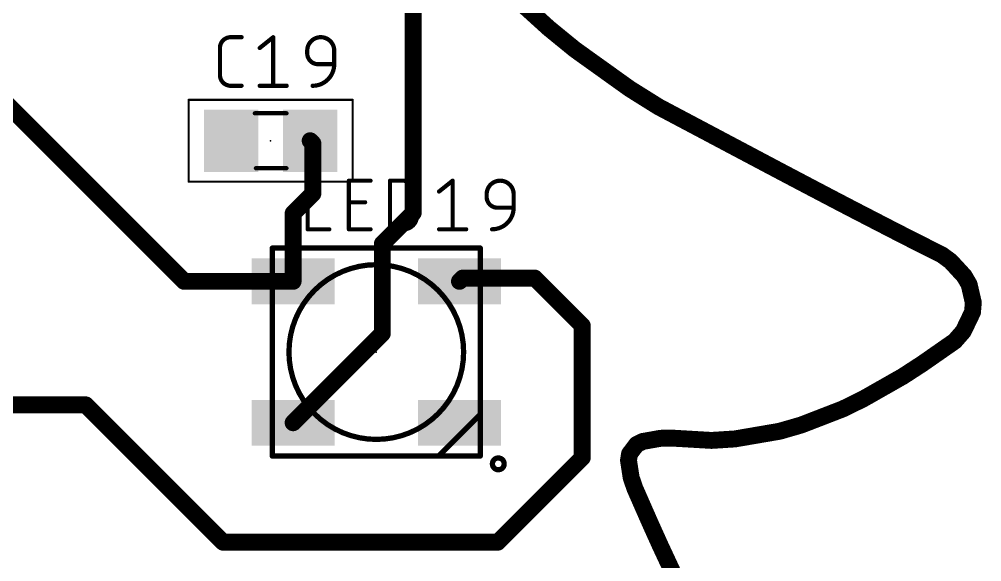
# Model space of a CAD drawing. Extents: x -64 to 81, y -144 to 13.
# Drawn here: x 5.38 to 28.53, y -60.92 to -47.88 of the extents above; entities that cross this region are included whole.
import ezdxf

# ---------------------------------------------------------------- set-up
doc = ezdxf.new("R2010")
doc.units = 0
for name, color, linetype in [('1', 12, 'CONTINUOUS'), ('20', 31, 'CONTINUOUS'), ('21', 253, 'CONTINUOUS'), ('23', 53, 'CONTINUOUS'), ('25', 253, 'CONTINUOUS'), ('39', 12, 'CONTINUOUS'), ('51', 253, 'CONTINUOUS')]:
    doc.layers.add(name, color=color, linetype=linetype)

# ---------------------------------------------------------------- blocks, each defined once
blk = doc.blocks.new('RECT')
blk.add_solid([(-0.5, -0.5), (0.5, -0.5), (-0.5, 0.5), (0.5, 0.5)])

msp = doc.modelspace()

# ---------------------------------------------------------------- linework, layer by layer
at = {"layer": '1', "const_width": 0.4064}
for points in [[(14.859, -52.5333), (14.859, -46.609)], [(4.826, -49.657), (9.349, -54.18)], [(12.446, -50.866), (12.38, -50.8)], [(12.446, -52.07), (12.446, -50.866)], [(11.97, -52.546), (12.446, -52.07)], [(11.97, -54.18), (11.97, -52.546)], [(14.116, -53.2763), (14.859, -52.5333)], [(14.116, -55.434), (14.116, -53.2763)], [(16.048, -54.102), (15.97, -54.18)], [(17.78, -54.102), (16.048, -54.102)], [(18.923, -55.245), (17.78, -54.102)], [(9.349, -54.18), (11.97, -54.18)], [(18.923, -58.42), (18.923, -55.245)], [(11.97, -57.58), (14.116, -55.434)], [(-2.43, -57.15), (6.985, -57.15)], [(6.985, -57.15), (10.287, -60.452)], [(16.891, -60.452), (18.923, -58.42)], [(10.287, -60.452), (16.891, -60.452)]]:
    msp.add_lwpolyline(points, dxfattribs=at)
at = {"layer": '1', "const_width": 0.2032}
for points in [[(12.4518, -50.7282, 1), (12.3082, -50.8718)], [(12.5476, -50.866, 1), (12.3444, -50.866)], [(12.3742, -50.9378, 1), (12.5178, -50.7942)], [(12.3444, -52.07, 1), (12.5476, -52.07)], [(12.5178, -52.1418, 1), (12.3742, -51.9982)], [(12.0716, -52.546, 1), (11.8684, -52.546)], [(11.8982, -52.4742, 1), (12.0418, -52.6178)], [(14.7574, -52.5333, 1), (14.9606, -52.5333)], [(14.9308, -52.6051, 1), (14.7872, -52.4614)], [(14.2176, -53.2763, 1), (14.0144, -53.2763)], [(14.0442, -53.2044, 1), (14.1878, -53.3481)], [(16.048, -54.0004, 1), (16.048, -54.2036)], [(16.1198, -54.1738, 1), (15.9762, -54.0302)], [(17.8518, -54.0302, 1), (17.7082, -54.1738)], [(17.78, -54.2036, 1), (17.78, -54.0004)], [(9.349, -54.0784, 1), (9.349, -54.2816)], [(9.2772, -54.2518, 1), (9.4208, -54.1082)], [(11.8684, -54.18, 1), (12.0716, -54.18)], [(11.97, -54.2816, 1), (11.97, -54.0784)], [(15.8982, -54.1082, 1), (16.0418, -54.2518)], [(19.0246, -55.245, 1), (18.8214, -55.245)], [(18.8512, -55.3168, 1), (18.9948, -55.1732)], [(14.1878, -55.5058, 1), (14.0442, -55.3622)], [(14.0144, -55.434, 1), (14.2176, -55.434)], [(7.0568, -57.0782, 1), (6.9132, -57.2218)], [(6.985, -57.2516, 1), (6.985, -57.0484)], [(11.8982, -57.5082, 1), (12.0418, -57.6518)], [(18.8214, -58.42, 1), (19.0246, -58.42)], [(18.9948, -58.4918, 1), (18.8512, -58.3482)], [(10.287, -60.3504, 1), (10.287, -60.5536)], [(10.2152, -60.5238, 1), (10.3588, -60.3802)], [(16.8192, -60.3802, 1), (16.9628, -60.5238)], [(16.891, -60.5536, 1), (16.891, -60.3504)]]:
    msp.add_lwpolyline(points, format="xyb", dxfattribs=at)
at = {"layer": '20', "const_width": 0.4064}
for points in [[(17.5194, -47.5511), (18.1178, -48.0942)], [(18.1178, -48.0942), (18.7447, -48.6059)], [(18.7447, -48.6059), (19.4052, -49.0787)], [(19.4052, -49.0787), (20.0657, -49.5516)], [(20.0657, -49.5516), (20.7597, -49.9856)], [(20.7597, -49.9856), (21.4923, -50.3735)], [(21.4923, -50.3735), (21.9785, -50.6309)], [(21.9785, -50.6309), (22.4644, -50.8888)], [(22.4644, -50.8888), (22.9508, -51.1463)], [(22.9508, -51.1463), (23.4369, -51.4039)], [(23.4369, -51.4039), (23.9234, -51.661)], [(23.9234, -51.661), (24.8976, -52.1728)], [(24.8976, -52.1728), (25.3853, -52.4274)], [(25.3853, -52.4274), (26.3629, -52.9324)], [(26.3629, -52.9324), (26.8527, -53.1827)], [(26.8527, -53.1827), (27.3441, -53.4301)], [(27.3441, -53.4301), (27.572, -53.5448)], [(27.572, -53.5448), (27.7797, -53.6969)], [(27.7797, -53.6969), (27.9429, -53.8744)], [(27.9429, -53.8744), (28.1063, -54.052)], [(28.1063, -54.052), (28.2252, -54.2551)], [(28.2252, -54.2551), (28.3255, -54.6887)], [(28.3255, -54.6887), (28.3071, -54.9191)], [(28.3071, -54.9191), (28.0842, -55.3836)], [(28.0842, -55.3836), (27.8797, -55.6177)], [(27.8797, -55.6177), (27.558, -55.8417)], [(27.558, -55.8417), (27.0964, -56.1632)], [(27.0964, -56.1632), (26.6304, -56.4657)], [(26.6304, -56.4657), (26.1545, -56.7363)], [(26.1545, -56.7363), (25.6784, -57.0069)], [(25.6784, -57.0069), (25.1922, -57.2457)], [(25.1922, -57.2457), (24.188, -57.6343)], [(23.6699, -57.7841), (23.13, -57.8767)], [(24.188, -57.6343), (23.6699, -57.7841)], [(20.3797, -58.029), (20.2321, -58.1003)], [(20.5937, -57.9913), (20.3797, -58.029)], [(20.8076, -57.9535), (20.5937, -57.9913)], [(21.0878, -57.9494), (20.8076, -57.9535)], [(21.4393, -57.97), (21.0878, -57.9494)], [(22.0284, -58.0046), (21.4393, -57.97)], [(22.5902, -57.9692), (22.0284, -58.0046)], [(23.13, -57.8767), (22.5902, -57.9692)], [(20.2321, -58.1003), (20.0597, -58.3274)], [(20.0597, -58.3274), (20.0348, -58.4833)], [(20.0348, -58.4833), (20.0664, -58.6903)], [(20.0664, -58.6903), (20.0982, -58.8972)], [(20.0982, -58.8972), (20.1864, -59.1552)], [(20.1864, -59.1552), (20.3262, -59.473)], [(20.3262, -59.473), (20.5565, -59.9967)], [(20.5565, -59.9967), (20.7922, -60.5189)], [(20.7922, -60.5189), (21.2768, -61.5579)]]:
    msp.add_lwpolyline(points, dxfattribs=at)
at = {"layer": '20', "const_width": 0.2032}
for points in [[(18.182, -48.0155, 1), (18.0535, -48.1729)], [(18.0495, -48.1694, 1), (18.186, -48.019)], [(18.8038, -48.5233, 1), (18.6855, -48.6885)], [(18.6804, -48.6846, 1), (18.8089, -48.5272)], [(19.4643, -48.9961, 1), (19.346, -49.1613)], [(19.346, -49.1613, 1), (19.4643, -48.9961)], [(20.1195, -49.4655, 1), (20.0118, -49.6377)], [(20.0065, -49.6342, 1), (20.1248, -49.469)], [(20.8072, -49.8958, 1), (20.7121, -50.0754)], [(20.7058, -50.0717, 1), (20.8135, -49.8995)], [(21.5398, -50.2837, 1), (21.4447, -50.4633)], [(21.4447, -50.4633, 1), (21.5398, -50.2837)], [(22.0261, -50.5412, 1), (21.9308, -50.7206)], [(21.9309, -50.7207, 1), (22.026, -50.5411)], [(22.512, -50.799, 1), (22.4169, -50.9786)], [(22.4168, -50.9785, 1), (22.5121, -50.7991)], [(22.9983, -51.0565, 1), (22.9032, -51.2361)], [(22.9032, -51.2361, 1), (22.9983, -51.0565)], [(23.4844, -51.3141, 1), (23.3895, -51.4937)], [(23.3894, -51.4937, 1), (23.4845, -51.3141)], [(23.9706, -51.5711, 1), (23.8761, -51.7509)], [(23.8759, -51.7508, 1), (23.9708, -51.5712)], [(24.9446, -52.0827, 1), (24.8505, -52.2629)], [(24.8503, -52.2627, 1), (24.9448, -52.0829)], [(25.4319, -52.3371, 1), (25.3386, -52.5177)], [(25.3382, -52.5175, 1), (25.4323, -52.3373)], [(26.4091, -52.8419, 1), (26.3166, -53.0229)], [(26.3162, -53.0227, 1), (26.4095, -52.8421)], [(26.8983, -53.092, 1), (26.807, -53.2734)], [(26.8064, -53.2732, 1), (26.8989, -53.0922)], [(27.3897, -53.3393, 1), (27.2984, -53.5209)], [(27.2984, -53.5208, 1), (27.3897, -53.3394)], [(27.632, -53.4628, 1), (27.5119, -53.6268)], [(27.5263, -53.6356, 1), (27.6176, -53.454)], [(27.8544, -53.6281, 1), (27.7049, -53.7657)], [(27.7196, -53.7789, 1), (27.8397, -53.6149)], [(28.0177, -53.8056, 1), (27.8682, -53.9432)], [(27.8682, -53.9432, 1), (28.0177, -53.8056)], [(28.1939, -54.0007, 1), (28.0186, -54.1033)], [(28.0315, -54.1208, 1), (28.181, -53.9832)], [(28.3241, -54.2322, 1), (28.1262, -54.278)], [(28.1375, -54.3064, 1), (28.3128, -54.2038)], [(28.4268, -54.6968, 1), (28.2243, -54.6806)], [(28.2266, -54.7116, 1), (28.4245, -54.6658)], [(28.2058, -54.911, 1), (28.4083, -54.9272)], [(28.3986, -54.9631, 1), (28.2155, -54.8751)], [(27.9926, -55.3396, 1), (28.1757, -55.4276)], [(28.1607, -55.4504, 1), (28.0076, -55.3168)], [(27.8031, -55.5509, 1), (27.9562, -55.6845)], [(27.9377, -55.7011, 1), (27.8216, -55.5343)], [(27.4999, -55.7583, 1), (27.616, -55.9251)], [(27.616, -55.9251, 1), (27.4999, -55.7583)], [(27.0383, -56.0798, 1), (27.1544, -56.2466)], [(27.1517, -56.2484, 1), (27.041, -56.078)], [(26.5751, -56.3805, 1), (26.6858, -56.5509)], [(26.6807, -56.554, 1), (26.5802, -56.3774)], [(26.1042, -56.648, 1), (26.2047, -56.8246)], [(26.2047, -56.8246, 1), (26.1042, -56.648)], [(25.6281, -56.9186, 1), (25.7286, -57.0952)], [(25.7231, -57.0981, 1), (25.6336, -56.9157)], [(25.1474, -57.1545, 1), (25.2369, -57.3369)], [(25.2288, -57.3405, 1), (25.1555, -57.1509)], [(23.6416, -57.6865, 1), (23.6981, -57.8817)], [(23.687, -57.8842, 1), (23.6527, -57.684)], [(24.1513, -57.5395, 1), (24.2246, -57.7291)], [(24.2162, -57.7319, 1), (24.1597, -57.5367)], [(20.362, -57.9289, 1), (20.3973, -58.1291)], [(20.4238, -58.1205, 1), (20.3355, -57.9375)], [(20.576, -57.8913, 1), (20.6113, -58.0913)], [(20.6113, -58.0914, 1), (20.576, -57.8912)], [(20.8061, -57.8519, 1), (20.809, -58.0551)], [(20.8252, -58.0535, 1), (20.7899, -57.8535)], [(21.0938, -57.848, 1), (21.0819, -58.0508)], [(21.0893, -58.051, 1), (21.0864, -57.8478)], [(21.4452, -57.8686, 1), (21.4333, -58.0714)], [(21.4333, -58.0714, 1), (21.4452, -57.8686)], [(22.0221, -57.9032, 1), (22.0348, -58.106)], [(22.0225, -58.106, 1), (22.0344, -57.9032)], [(22.573, -57.8691, 1), (22.6073, -58.0693)], [(22.5965, -58.0706, 1), (22.5838, -57.8678)], [(23.1128, -57.7766, 1), (23.1471, -57.9768)], [(23.1471, -57.9768, 1), (23.1128, -57.7766)], [(20.1879, -58.0088, 1), (20.2762, -58.1918)], [(20.313, -58.1617, 1), (20.1511, -58.0389)], [(20.1352, -58.4679, 1), (19.9343, -58.4987)], [(19.9787, -58.266, 1), (20.1406, -58.3888)], [(20.16, -58.3434, 1), (19.9593, -58.3114)], [(19.9344, -58.4673, 1), (20.1351, -58.4993)], [(20.1669, -58.6749, 1), (19.966, -58.7057)], [(19.966, -58.7057, 1), (20.1669, -58.6749)], [(20.1943, -58.8643, 1), (20.002, -58.9301)], [(19.9977, -58.9126, 1), (20.1986, -58.8818)], [(20.2793, -59.1143, 1), (20.0934, -59.1961)], [(20.0902, -59.1881, 1), (20.2825, -59.1223)], [(20.4192, -59.4321, 1), (20.2331, -59.5139)], [(20.2332, -59.5139, 1), (20.4191, -59.4321)], [(20.649, -59.9549, 1), (20.4639, -60.0385)], [(20.4634, -60.0376, 1), (20.6495, -59.9558)], [(20.8843, -60.476, 1), (20.7002, -60.5618)], [(20.6997, -60.5607, 1), (20.8848, -60.4771)]]:
    msp.add_lwpolyline(points, format="xyb", dxfattribs=at)
at = {"layer": '21', "const_width": 0.127}
for points in [[(11.47, -53.38), (16.47, -53.38)], [(11.47, -58.38), (11.47, -53.38)], [(16.47, -53.38), (16.47, -57.38)], [(15.47, -58.38), (16.47, -57.38)], [(16.47, -57.38), (16.47, -58.38)], [(15.47, -58.38), (11.47, -58.38)], [(16.47, -58.38), (15.47, -58.38)]]:
    msp.add_lwpolyline(points, dxfattribs=at)
at = {"layer": '21'}
for points, const_width in [([(11.47, -53.3483, 1), (11.47, -53.4118)], 0.0635), ([(11.5018, -53.38, 1), (11.4383, -53.38)], 0.0635), ([(16.5018, -53.38, 1), (16.4383, -53.38)], 0.0635), ([(16.47, -53.4118, 1), (16.47, -53.3483)], 0.0635), ([(13.97, -57.98, 1), (13.97, -53.78, 1), (13.97, -57.98)], 0.127), ([(16.5018, -57.38, 1), (16.4383, -57.38)], 0.0635), ([(16.4383, -57.38, 1), (16.5018, -57.38)], 0.0635), ([(16.4925, -57.4025, 1), (16.4475, -57.3575)], 0.0635), ([(11.47, -58.3483, 1), (11.47, -58.4118)], 0.0635), ([(15.47, -58.3483, 1), (15.47, -58.4118)], 0.0635), ([(15.47, -58.4118, 1), (15.47, -58.3483)], 0.0635), ([(16.47, -58.4118, 1), (16.47, -58.3483)], 0.0635), ([(11.4383, -58.38, 1), (11.5018, -58.38)], 0.0635), ([(15.4475, -58.3575, 1), (15.4925, -58.4025)], 0.0635), ([(16.4383, -58.38, 1), (16.5018, -58.38)], 0.0635), ([(16.904, -58.7094, 1), (16.904, -58.4266, 1), (16.904, -58.7094)], 0.127)]:
    msp.add_lwpolyline(points, format="xyb", dxfattribs=dict(at, const_width=const_width))
at = {"layer": '23'}
for p in [(11.43, -50.8), (13.97, -55.88)]:
    msp.add_point(p, dxfattribs=at)
at = {"layer": '25'}
for points, const_width in [([(10.4704, -48.3108, 0.4142), (10.2108, -48.5704)], 0.1016), ([(10.4704, -48.2854, 1), (10.4704, -48.3362)], 0.0508), ([(10.4704, -48.3362, 1), (10.4704, -48.2854)], 0.0508), ([(10.7301, -48.3362, 1), (10.7301, -48.2854)], 0.0508), ([(11.5166, -48.3108, 1), (11.4658, -48.3108)], 0.0508), ([(11.507, -48.3306, 1), (11.4753, -48.291)], 0.0508), ([(12.9587, -48.6354, 1), (12.3096, -48.6354)], 0.1016), ([(10.2362, -48.5704, 1), (10.1854, -48.5704)], 0.0508), ([(10.1854, -48.5704, 1), (10.2362, -48.5704)], 0.0508), ([(11.1508, -48.5506, 1), (11.1825, -48.5903)], 0.0508), ([(12.335, -48.6354, 1), (12.2842, -48.6354)], 0.0508), ([(12.9841, -48.6354, 1), (12.9333, -48.6354)], 0.0508), ([(12.2842, -48.6354, 1), (12.335, -48.6354)], 0.0508), ([(12.3096, -48.7003, 0.4142), (12.5693, -48.9599)], 0.1016), ([(12.335, -48.7003, 1), (12.2842, -48.7003)], 0.0508), ([(12.2842, -48.7003, 1), (12.335, -48.7003)], 0.0508), ([(12.9333, -48.6354, 1), (12.9841, -48.6354)], 0.0508), ([(12.4394, -49.4792, 0.4142), (12.9587, -48.9599)], 0.1016), ([(12.5693, -48.9345, 1), (12.5693, -48.9853)], 0.0508), ([(12.5693, -48.9853, 1), (12.5693, -48.9345)], 0.0508), ([(12.9841, -48.9599, 1), (12.9333, -48.9599)], 0.0508), ([(12.9333, -48.9599, 1), (12.9841, -48.9599)], 0.0508), ([(12.9587, -48.9853, 1), (12.9587, -48.9345)], 0.0508), ([(10.2108, -49.2196, 0.4142), (10.4704, -49.4792)], 0.1016), ([(10.2362, -49.2196, 1), (10.1854, -49.2196)], 0.0508), ([(10.1854, -49.2196, 1), (10.2362, -49.2196)], 0.0508), ([(10.4704, -49.4538, 1), (10.4704, -49.5046)], 0.0508), ([(10.4704, -49.5046, 1), (10.4704, -49.4538)], 0.0508), ([(10.7301, -49.5046, 1), (10.7301, -49.4538)], 0.0508), ([(11.1666, -49.4538, 1), (11.1666, -49.5046)], 0.0508), ([(11.4658, -49.4792, 1), (11.5166, -49.4792)], 0.0508), ([(11.8157, -49.5046, 1), (11.8157, -49.4538)], 0.0508), ([(12.4394, -49.4538, 1), (12.4394, -49.5046)], 0.0508), ([(12.3462, -51.7608, 1), (12.2954, -51.7608)], 0.0508), ([(13.3368, -51.7608, 1), (13.286, -51.7608)], 0.0508), ([(13.3114, -51.7354, 1), (13.3114, -51.7862)], 0.0508), ([(13.8307, -51.7862, 1), (13.8307, -51.7354)], 0.0508), ([(14.3251, -51.7608, 1), (14.2743, -51.7608)], 0.0508), ([(14.2997, -51.7354, 1), (14.2997, -51.7862)], 0.0508), ([(14.9489, -52.0854, 0.4142), (14.6243, -51.7608)], 0.1016), ([(14.6243, -51.7354, 1), (14.6243, -51.7862)], 0.0508), ([(14.6243, -51.7862, 1), (14.6243, -51.7354)], 0.0508), ([(15.8308, -51.7608, 1), (15.78, -51.7608)], 0.0508), ([(15.8213, -51.7806, 1), (15.7895, -51.741)], 0.0508), ([(17.2729, -52.0854, 1), (16.6238, -52.0854)], 0.1016), ([(14.9742, -52.0854, 1), (14.9235, -52.0854)], 0.0508), ([(14.9235, -52.0854, 1), (14.9742, -52.0854)], 0.0508), ([(15.465, -52.0006, 1), (15.4967, -52.0403)], 0.0508), ([(16.6492, -52.0854, 1), (16.5984, -52.0854)], 0.0508), ([(16.5984, -52.0854, 1), (16.6492, -52.0854)], 0.0508), ([(17.2983, -52.0854, 1), (17.2475, -52.0854)], 0.0508), ([(17.2475, -52.0854, 1), (17.2983, -52.0854)], 0.0508), ([(13.3114, -52.2547, 1), (13.3114, -52.3055)], 0.0508), ([(13.7009, -52.3055, 1), (13.7009, -52.2547)], 0.0508), ([(16.6238, -52.1503, 0.4142), (16.8835, -52.4099)], 0.1016), ([(16.6492, -52.1503, 1), (16.5984, -52.1503)], 0.0508), ([(16.5984, -52.1503, 1), (16.6492, -52.1503)], 0.0508), ([(16.7537, -52.9292, 0.4142), (17.2729, -52.4099)], 0.1016), ([(16.8835, -52.3845, 1), (16.8835, -52.4353)], 0.0508), ([(16.8835, -52.4353, 1), (16.8835, -52.3845)], 0.0508), ([(17.2983, -52.4099, 1), (17.2475, -52.4099)], 0.0508), ([(17.2475, -52.4099, 1), (17.2983, -52.4099)], 0.0508), ([(17.2729, -52.4353, 1), (17.2729, -52.3845)], 0.0508), ([(14.6243, -52.9292, 0.4142), (14.9489, -52.6046)], 0.1016), ([(14.9742, -52.6046, 1), (14.9235, -52.6046)], 0.0508), ([(14.9235, -52.6046, 1), (14.9742, -52.6046)], 0.0508), ([(12.3208, -52.9038, 1), (12.3208, -52.9546)], 0.0508), ([(12.2954, -52.9292, 1), (12.3462, -52.9292)], 0.0508), ([(12.8401, -52.9546, 1), (12.8401, -52.9038)], 0.0508), ([(13.3114, -52.9038, 1), (13.3114, -52.9546)], 0.0508), ([(13.286, -52.9292, 1), (13.3368, -52.9292)], 0.0508), ([(13.8307, -52.9546, 1), (13.8307, -52.9038)], 0.0508), ([(14.2997, -52.9038, 1), (14.2997, -52.9546)], 0.0508), ([(14.2743, -52.9292, 1), (14.3251, -52.9292)], 0.0508), ([(14.6243, -52.9038, 1), (14.6243, -52.9546)], 0.0508), ([(14.6243, -52.9546, 1), (14.6243, -52.9038)], 0.0508), ([(15.4808, -52.9038, 1), (15.4808, -52.9546)], 0.0508), ([(15.78, -52.9292, 1), (15.8308, -52.9292)], 0.0508), ([(16.1299, -52.9546, 1), (16.1299, -52.9038)], 0.0508), ([(16.7537, -52.9038, 1), (16.7537, -52.9546)], 0.0508)]:
    msp.add_lwpolyline(points, format="xyb", dxfattribs=dict(at, const_width=const_width))
at = {"layer": '25', "const_width": 0.1016}
for points in [[(10.4704, -48.3108), (10.7301, -48.3108)], [(11.1666, -48.5704), (11.4912, -48.3108)], [(11.4912, -48.3108), (11.4912, -49.4792)], [(10.2108, -49.2196), (10.2108, -48.5704)], [(12.3096, -48.7003), (12.3096, -48.6354)], [(12.9587, -48.6354), (12.9587, -48.9599)], [(12.9587, -48.9599), (12.5693, -48.9599)], [(10.7301, -49.4792), (10.4704, -49.4792)], [(11.1666, -49.4792), (11.8157, -49.4792)], [(12.3208, -51.7608), (12.3208, -52.9292)], [(13.3114, -52.9292), (13.3114, -51.7608)], [(13.3114, -51.7608), (13.8307, -51.7608)], [(14.2997, -52.9292), (14.2997, -51.7608)], [(14.2997, -51.7608), (14.6243, -51.7608)], [(15.4808, -52.0204), (15.8054, -51.7608)], [(15.8054, -51.7608), (15.8054, -52.9292)], [(14.9489, -52.0854), (14.9489, -52.6046)], [(16.6238, -52.1503), (16.6238, -52.0854)], [(17.2729, -52.0854), (17.2729, -52.4099)], [(13.3114, -52.2801), (13.7009, -52.2801)], [(17.2729, -52.4099), (16.8835, -52.4099)], [(12.3208, -52.9292), (12.8401, -52.9292)], [(13.8307, -52.9292), (13.3114, -52.9292)], [(14.6243, -52.9292), (14.2997, -52.9292)], [(15.4808, -52.9292), (16.1299, -52.9292)]]:
    msp.add_lwpolyline(points, dxfattribs=at)
at = {"layer": '39', "const_width": 0.0508}
for points in [[(9.457, -49.817), (13.403, -49.817)], [(9.457, -51.783), (9.457, -49.817)], [(13.403, -49.817), (13.403, -51.783)], [(13.403, -51.783), (9.457, -51.783)]]:
    msp.add_lwpolyline(points, dxfattribs=at)
at = {"layer": '39', "const_width": 0.0254}
for points in [[(9.457, -49.8043, 1), (9.457, -49.8297)], [(9.4697, -49.817, 1), (9.4443, -49.817)], [(13.4157, -49.817, 1), (13.3903, -49.817)], [(13.403, -49.8297, 1), (13.403, -49.8043)], [(9.457, -51.7703, 1), (9.457, -51.7957)], [(9.4443, -51.783, 1), (9.4697, -51.783)], [(13.3903, -51.783, 1), (13.4157, -51.783)], [(13.403, -51.7957, 1), (13.403, -51.7703)]]:
    msp.add_lwpolyline(points, format="xyb", dxfattribs=at)
at = {"layer": '51', "const_width": 0.1016}
for points in [[(11.049, -50.14), (11.811, -50.14)], [(11.074, -51.46), (11.811, -51.46)]]:
    msp.add_lwpolyline(points, dxfattribs=at)
at = {"layer": '51', "const_width": 0.0508}
for points in [[(11.049, -50.1146, 1), (11.049, -50.1654)], [(11.811, -50.1654, 1), (11.811, -50.1146)], [(11.074, -51.4346, 1), (11.074, -51.4854)], [(11.811, -51.4854, 1), (11.811, -51.4346)]]:
    msp.add_lwpolyline(points, format="xyb", dxfattribs=at)

# ---------------------------------------------------------------- block references
at = {"layer": '1'}
for p, xscale, yscale in [((10.48, -50.8), 1.3, 1.5), ((12.38, -50.8), 1.3, 1.5), ((11.97, -54.18), 2, 1.1), ((15.97, -54.18), 2, 1.1), ((11.97, -57.58), 2, 1.1), ((15.97, -57.58), 2, 1.1)]:
    msp.add_blockref('RECT', p, dxfattribs=dict(at, xscale=xscale, yscale=yscale))
at = {"layer": '51', "xscale": 0.7501, "yscale": 1.4501}
for p in [(10.7129, -50.7989), (12.1607, -50.7989)]:
    msp.add_blockref('RECT', p, dxfattribs=at)

doc.saveas('drawing.dxf')
